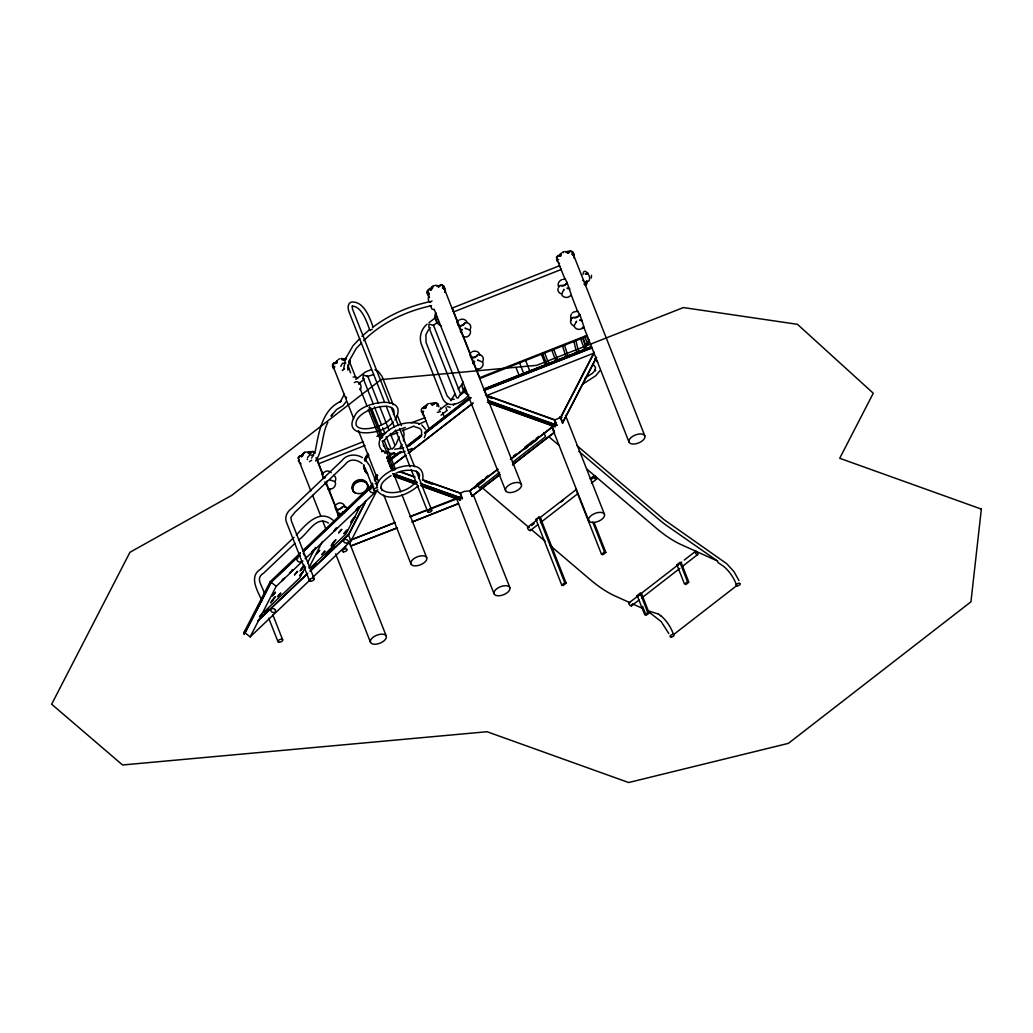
<?xml version="1.0" encoding="UTF-8"?>
<svg xmlns="http://www.w3.org/2000/svg" width="1033" height="1033" viewBox="0 0 1033 1033"><rect width="100%" height="100%" fill="white"/><g stroke="black" fill="none" stroke-linecap="round" stroke-linejoin="round"><path stroke-width="1.5" d="M588.358 343.795L587.519 343.705L588.306 342.711M309.719 453.629L311.54 451.55M344.26 360.233L346.068 358.154M438.844 286.903L440.652 284.824M568.137 253.188L569.945 251.122M658.163 613.989L646.968 610.387M445.494 290.325L444.629 292.378M475.658 369.336L478.034 369.995M340.735 366.302L342.543 363.216L345.81 363.099M369.685 409.236L369.607 407.028M322.231 474.547L323.613 478.563M344.325 512.394L342.853 512.471A3.977 0.671 -51.8 0 0 338.876 517.004L335.015 507.151L335.221 504.608M457.219 322.722L463.004 336.267A11.156 7.683 32.9 0 1 463.468 336.952L466.968 336.926A5.643 4.868 -21.6 0 0 470.17 330.25L465.031 328.094L465.663 328.662M469.808 354.668L475.58 368.213A11.156 7.683 32.9 0 1 476.045 368.884L479.557 368.858A5.643 4.868 -21.6 0 0 482.747 362.183L477.608 360.026L478.24 360.594M484.167 389.609L591.535 347.308L590.876 346.881L484.361 388.847L486.349 395.691L593.962 353.079M383.863 441.091L384.147 440.394L382.184 441.001L393.986 470.235M298.731 461.196C297.775 458.807 299.144 463.184 298.821 460.576A8.987 6.702 -70.3 0 1 299.002 459.892M343.576 369.504L345.487 358.942M347.772 370.137L349.593 360.052M399.125 436.778L396.039 444.448M403.451 440.949L404.071 433.718L403.244 430.232M427.946 293.85L428.256 295.206L428.772 294.147L427.946 293.85A8.987 6.702 -70.3 0 1 428.114 293.165M557.239 260.135L557.549 261.491M292.791 569.687L289.847 573.367L290.505 571.869M359.019 506.725L356.062 510.392L357.483 507.926M457.115 321.586L457.18 322.528M572.773 255.074L573.87 254.247L572.618 251.807L574.103 255.112L573.121 254.028A8.987 6.715 27.2 0 0 572.527 253.64M660.552 615.836L658.176 613.589M572.682 254.777L573.87 254.234L573.121 254.028M395.484 469.473L384.211 440.497M393.534 414.478C398.751 399.151 361.318 407.815 356.475 420.973C351.633 434.17 383.023 428.721 390.526 418.442M376.787 486.879C378.155 469.085 426.823 453.19 422.717 479.777L460.305 493.167L462.397 498.487L421.438 484.115M418.701 478.344C423.504 469.098 405.375 468.311 396.013 473.179M342.259 370.485L344.518 368.639M315.439 450.233C318.797 432.491 322.231 409.662 340.709 401.411L339.444 402.005L340.903 400.92L340.438 401.514L344.273 394.309M591.328 278.058L591.509 275.32M484.49 390.939L484.851 388.808L484.477 389.803M347.979 509.114A5.643 4.868 -21.6 0 0 345.061 506.635C341.587 505.357 338.901 512.613 335.622 508.752M459.956 319.675L461.157 319.313A5.643 4.868 -21.6 0 1 466.903 321.947C467.717 323.045 463.907 322.128 463.972 324.465M482.45 361.718L482.85 361.098A5.643 4.868 -21.6 0 0 480.061 354.81L478.008 354.642L476.549 356.398M565.283 279.117L567.13 282.848L565.929 284.449L562.21 285.844L559.976 285.612L558.595 287.135M579.707 314.781L578.519 316.382L574.787 317.79L572.553 317.544L571.172 319.068A5.643 4.868 -21.6 0 0 573.418 325.576L574.232 326.299A5.643 4.868 -21.6 0 0 581.127 328.998L583.697 326.622A11.156 7.696 -76 0 1 583.58 325.808L580.301 315.853L577.589 310.959A7.76 2.298 15.4 0 0 577.473 311.191L573.354 312.147A5.643 4.868 -21.6 0 0 572.23 313.064M302.062 456.186L301.223 456.78L302.772 453.694M425.376 406.227L424.963 407.312L426.203 405.078M559.46 255.926L561.19 253.266M380.686 438.379C377.407 443.209 379.408 450.285 385.089 452.183M424.318 437.682L425.725 434.015M327.861 422.329C321.508 434.583 323.471 449.42 315.659 460.989M332.458 364.752L332.82 363.861M297.93 458.148L298.292 457.257M427.042 291.422L427.404 290.531M421.348 409.533L421.709 408.642M556.335 257.708L556.697 256.817M302.837 454.326L303.25 453.384L302.772 454.158M599.928 370.666L595.731 375.754L582.664 384.199M334.434 367.516L333.323 367.877L333.362 367.18L334.188 367.477L333.672 368.536L332.432 365.785L333.285 367.864L334.511 367.8M337.262 361.55A8.987 6.715 27.2 0 0 336.99 362.015L333.478 363.203M302.462 455.398L301.481 455.966L302.036 456.638M427.83 291.086L427.972 290.789A11.234 8.393 27.2 0 1 428.308 290.208M431.846 288.22A8.987 6.715 27.2 0 0 431.574 288.685L428.062 289.873M422.768 412.838L422.187 412.645M426.138 406.331A8.987 6.715 27.2 0 0 425.88 406.782L422.368 407.97M557.265 257.075L557.123 257.372A1.653 1.227 27.2 0 0 557.239 258.689M560.867 254.97L559.899 255.525L560.454 256.21M301.52 455.94L302.488 456.315M559.925 255.513L560.906 255.887M393.534 469.925L390.719 468.53M307.589 457.477L309.965 454.778L313.67 455.579M336.99 362.015L335.66 363.164M311.617 458.045L315.233 450.995M431.574 288.685L430.335 290.066L431.897 286.98M425.88 406.782L424.55 407.932M270.246 581.618L270.904 582.276L244.188 634.094L243.969 632.506L270.246 581.618L300.422 552.913M244.085 634.017L270.801 582.199L298.757 555.78M297.866 556.955L271.163 582.341L245.105 632.906L250.154 636.883L310.391 579.616M250.154 636.883L276.211 586.318L302.85 560.984M305.497 566.82L299.79 577.912L259.425 616.301M307.64 562.662L315.504 547.425M308.854 567.879L322.425 541.55M360.207 506.325L345.926 534.048L309.758 568.434M370.046 487.731L372.396 483.263M374.437 479.402L376.748 474.806M370.873 486.827L372.409 483.509M374.54 479.712L376.838 474.909M371.131 486.401L372.603 483.547M374.811 479.26L376.283 476.407M374.785 480.991L377.729 475.296M375.896 479.519L377.355 476.665M310.107 571.094L348.405 534.681L365.785 500.966M365.282 502.529L348.676 534.745L310.262 571.094M312.702 577.408L350.923 541.06L376.98 490.494L305.174 558.788M585.311 283.894L586.718 281.144M585.065 347.824L589.146 339.896M596.648 357.418L562.507 423.001L560.415 417.681L594.207 352.098M562.882 422.936L560.79 417.616L593.82 353.518M562.507 423.001L596.312 357.431M559.15 286.064L558.776 286.515M571.74 317.996L571.352 318.448M578.867 451.344L659.441 519.909A64.175 27.671 52.2 0 0 667.279 525.978L717.535 561.022L718.025 562.559L723.823 566.497A19.898 8.587 52.2 0 1 735.496 582.56L736.71 585.646L673.529 634.624L672.315 631.537A19.898 8.587 52.2 0 0 660.642 615.474M346.21 401.501L342.995 405.724L336.59 409.546L331.051 416.144L332.303 414.285M284.682 577.809L281.996 580.804A3.977 0.671 -51.8 0 1 282.293 579.913M345.642 358.541L352.989 345.758L359.768 338.617M349.438 360.465L356.256 348.431L361.55 342.866M454.804 394.154L450.866 400.662M429.883 302.437L432.026 300.926M577.692 311.656L571.12 294.689A11.156 7.696 -76 0 1 570.991 293.876L567.13 282.848M394.968 420.005C410.798 393.638 361.899 400.933 355.107 415.253C339.702 440.432 385.464 434.751 393.108 421.838M324.904 481.843L327.978 488.028A11.156 7.683 32.9 0 1 328.481 488.764L331.98 488.738A5.643 4.868 -21.6 0 0 335.183 482.062L335.273 480.978A5.643 4.868 -21.6 0 0 333.711 475.257M469.873 329.772L470.273 329.165A5.643 4.868 -21.6 0 0 467.471 322.877M428.463 329.798L425.893 334.718L426.048 342.375L447.134 395.91L450.556 399.564L454.288 399.255M400.029 447.509L402.057 444.435M303.831 566.51L300.177 570.991A3.977 0.671 -51.8 0 1 301.649 568.24A3.977 0.671 -51.8 0 1 304.399 565.18M305.923 557.123L305.342 557.949M459.956 395.394L464.643 388.95M428.308 297.078L428.54 301.119M309.487 461.635L311.708 460.163M429.973 403.322L433.292 404.097L432.22 405.556M337.313 360.31L335.583 362.97M343.731 360.259L345.112 358.645M309.19 453.642L310.571 452.041M438.315 286.929L439.696 285.315M283.287 578.958L282.952 579.603L283.533 578.661M314.148 550.111L311.914 552.371L313.335 549.905M567.608 253.214L568.989 251.6M279.478 574.077L280.472 572.463A3.977 0.671 -51.8 0 0 278.897 573.844M322.193 474.354L322.645 472.675M571.391 314.187A5.643 4.868 -21.6 0 0 570.952 317.996L571.378 319.481A5.643 4.868 -21.6 0 0 570.862 320.734M380.893 438.031C389.364 426.461 405.582 419.953 419.592 423.724M384.315 440.536L386.82 437.243L394.916 431.303M458.136 389.312L462.19 384.005M343.008 512.536L342.62 511.839L343.214 512.42M453.41 405.233L454.597 403.864M335.802 528.47C330.121 535.765 339.263 526.714 336.164 528.095M460.602 331.399L461.971 329.295L461.932 330.121M325.615 483.212L326.983 481.107L326.932 481.946M473.179 363.332L474.547 361.227L474.509 362.054M338.191 515.144L339.56 513.052L339.521 513.879M361.95 336.319L369.362 329.837M363.668 340.632C381.926 322.49 406.473 311.036 431.497 305.703M360.026 389.712C363.319 386.523 358.49 379.137 354.319 382.623M435.926 312.844C432.982 316.808 436.714 324.814 441.427 325.924M463.133 381.926C460.201 385.903 463.933 393.896 468.646 395.006M591.431 347.669L590.489 347.191L592.271 348.547M291.655 570.448L292.584 569.635M357.87 507.474L358.8 506.661M427.081 324.155C421.387 328.778 418.804 337.029 421.27 344.002L442.524 397.989C447.379 410.359 463.288 402.586 468.672 394.851M418.262 485.704C408.448 494.704 388.524 503.019 377.807 491.424M294.005 537.328L260.239 569.441C248.282 576.969 258.237 591.754 261.917 600.87M296.329 535.12C304.761 525.603 319.107 508.236 332.923 520.115M295.038 543.293L263.622 573.16C255.074 578.39 261.749 584.355 264.603 593.923M298.537 539.962C308.221 533.699 315.84 515.105 328.417 523.047M302.746 550.705L372.384 484.49M303.302 551.286L372.965 485.045M303.663 551.441L370.989 487.421M244.175 632.183L246.5 629.975M265.068 612.311L268.554 609.005M311.501 568.163L316.15 563.747M325.434 554.915L334.718 546.083M257.876 620.768L307.782 573.302M259.18 619.658L306.775 574.4M571.197 295.257L568.537 297.065A5.643 4.868 -21.6 0 1 561.642 294.366L563.928 289.279L563.889 290.105M582.986 328.533L583.981 327.603M358.838 384.211L359.536 382.843M437.127 318.345L436.933 320.153M434.958 402.935L432.233 404.432A8.987 6.702 -70.3 0 0 431.2 404.174M464.334 387.44L464.153 389.234M434.002 403.425L433.292 404.097M438.767 406.163L437.63 403.619L438.651 406.731M422.613 486.569L460.356 500.114L459.556 497.222M457.154 321.418L457.309 321.289A7.76 2.311 -58.5 0 1 457.503 321.418L458.82 320.23M465.767 390.745L459.285 395.807L458.11 398.067L456.651 397.795L428.889 327.319L428.966 324.078L433.589 325.472L460.757 394.451M351.168 522.543L355.442 516.384A3.977 0.671 -51.8 0 0 352.576 519.328A3.977 0.671 -51.8 0 0 350.794 522.466L351.155 522.556M431.329 287.91L433.201 286.206M322.257 473.14L322.309 473.101A7.76 2.311 -58.5 0 1 322.503 473.23L326.17 471.125A5.643 4.868 -21.6 0 1 331.219 472.688M471.397 352.163L470.08 353.351A7.76 2.311 -58.5 0 0 469.886 353.221L469.757 354.474M441.014 415.176L447.005 410.488M355.83 379.382L365.333 372.035L371.531 369.478M429.069 322.606L436.572 316.795M358.735 383.501L363.539 379.782M438.379 321.754L433.214 325.447M438.999 410.385L447.341 403.903M384.922 453.41L387.323 451.55M386.691 458.407L394.18 452.596M388.77 460.059L397.615 453.203M406.46 446.346L421.619 434.596M425.402 431.652L469.628 397.369M388.744 460.072L387.698 461.389L400.378 451.563M406.718 446.643L421.916 434.854M424.46 432.892L470.092 397.511M401.036 451.795L387.698 461.389M408.642 445.894L421.322 436.068M425.118 433.124L470.751 397.744M405.917 455.243L390.461 466.942L388.369 461.622L401.282 451.886M408.887 445.985L421.567 436.158M425.376 433.214L470.996 397.834M390.461 466.942L405.672 455.153M408.203 453.19L472.856 403.064M408.448 453.28L473.101 403.154M422.355 479.88L460.305 493.167M476.768 484.464L483.082 479.57M485.613 477.608L488.144 475.645M513.414 456.057L515.932 454.094M524.738 447.276L533.648 440.368M536.153 438.431L538.735 436.417M500.037 474.625L471.9 496.163L469.795 490.843L497.686 469.214M510.367 459.388L552.19 426.965L554.54 432.375L512.704 464.798M469.795 490.843L497.932 469.305M510.612 459.478L552.435 427.055L554.011 431.045M474.521 488.222L484.658 480.358M525.216 448.903L527.76 446.94M530.291 444.978L536.631 440.058M554.14 423.892L554.902 426.771L488.622 402.999M499.675 472.262L479.299 488.067L477.62 483.806M512.407 462.397L545.514 436.727L543.836 432.478M471.9 496.163L499.778 474.534M512.458 464.708L554.282 432.285M535.907 519.418L538.929 517.081L540.259 517.559L566.136 583.232L563.101 585.582L561.771 585.104L535.907 519.418L537.237 519.896M527.773 527.127L536.682 520.219M539.226 518.243L576.156 489.616M590.153 478.757L593.975 475.787M560.661 502.27L563.501 500.075M531.621 525.616L534.177 523.641M591.47 479.222L594.014 477.246M530.265 530.549L537.896 524.622M540.44 522.659L577.37 494.032M591.38 483.173L596.467 479.222A2.118 0.917 52.2 0 0 595.692 476.639L594.918 475.981A2.118 0.917 52.2 0 0 593.962 477.181A2.118 0.917 52.2 0 0 596.39 479.247M561.771 585.104L564.806 582.754L566.136 583.232M601.503 554.308L604.525 551.958L605.855 552.435L602.833 554.786L601.503 554.308L575.626 488.622M640.215 593.226L647.82 612.53L644.799 614.88L637.18 595.576L640.215 593.226L641.545 593.704L649.15 613.008L646.116 615.358L642.616 606.448M679.934 562.43L687.539 581.734L684.517 584.084L676.912 564.767L679.934 562.43L681.264 562.908L688.869 582.212L685.847 584.562M638.42 595.602L629.51 602.51L615.306 596.106A84.112 36.271 52.2 0 1 590.114 579.526L549.995 545.385M640.964 593.626L681.715 562.042M684.259 560.067L695.713 551.183M639.517 595.266L641.545 593.704M631.421 605.932L639.065 600.005M641.609 598.03L679.804 568.421M682.348 566.446L697.637 554.592A2.118 0.917 52.2 0 0 696.474 551.648A2.118 0.917 52.2 0 0 695.054 552.41A2.118 0.917 52.2 0 0 697.637 554.592M443.48 288.788L444.577 287.949L443.325 285.521L444.81 288.827L443.828 287.742L444.539 288.155L443.389 288.491M372.487 327.538C389.428 314.626 409.61 305.871 430.451 301.584M432.543 287.2L431.962 287.613L433.628 286.193M348.728 361.963L349.942 361.395L349.58 360.349L349.955 361.485L348.934 361.653L350.226 362.157L348.676 361.511M391.081 475.645C364.107 492.25 398.092 499.52 413.704 484.283M464.566 323.252C463.856 325.589 460.098 327.061 458.032 324.995M566.523 283.236L564.289 285.702L560.971 285.418M477.143 355.184L474.909 357.65L470.622 356.927M579.1 315.168L576.866 317.635L573.56 317.363M576.466 322.038L576.517 321.211L574.128 325.757M342.155 507.009L341.484 508.339M437.346 412.399L440.445 411.625M381.539 451.705L383.695 450.853M485.471 394.929L554.915 419.85L560.415 417.681M487.989 400.727L556.697 425.376L554.915 419.85M585.065 378.078L592.593 373.197L595.24 370.111L595.447 367.27L592.555 363.681M368.084 376.257L373.507 374.617M393.754 469.602L395.51 469.137M353.131 377.122L355.481 376.774L357.599 378.388M460.266 493.219L464.321 491.385L470.583 490.804M561.913 279.659L560.777 280.214A5.643 4.868 -21.6 0 0 558.375 286.064L558.801 286.864M432.982 286.076L434.273 285.482M562.275 252.362L563.566 251.768M338.398 359.407L339.689 358.813M427.288 404.174L428.579 403.58M371.299 409.133L371.415 408.384L370.163 408.435M394.813 431.342L405.31 427.468M407.945 450.272L412.18 448.387M430.464 327.887L429.702 328.068M559.537 256.119L560.467 255.745M460.408 328.804L452.234 308.041L559.589 265.713L561.1 269.536L453.732 311.863L453.384 310.985M345.112 359.2L343.343 359.652A8.987 6.702 -70.3 0 0 342.84 359.497M463.946 324.401L460.253 325.86L459.014 325.434M476.536 356.346L472.83 357.805L471.603 357.379M479.983 378.491L587.351 336.164L587.028 335.351L479.661 377.678L479.983 378.491L474.095 363.526M310.662 452.79L308.802 453.048A8.987 6.702 -70.3 0 0 307.782 452.79M434.002 403.98L432.233 404.432M484.09 389.092L591.238 346.894L592.064 347.94L484.257 390.358M591.38 347.011L484.115 389.506M591.857 347.759L484.232 390.151L484.193 388.95M317.699 461.015L317.247 459.853L363.461 441.633M376.89 436.339L385.838 432.814M411.186 422.82L424.731 417.849M318.745 463.675L364.972 445.455M390.319 435.461L397.782 432.517M402.25 430.761L414.181 426.048M418.649 424.292L425.983 421.025M341.536 508.159L337.843 509.618L336.603 509.192M350.226 540.13L395.11 522.44M410.075 516.552L426.539 510.07M429.521 508.895L456.457 498.28M350.342 540.298L395.187 522.633M410.14 516.745L456.547 499.042L456.199 498.487M397.201 527.773L350.82 546.044L397.292 527.953M412.167 521.872L458.549 503.6L412.232 522.065M370.318 409.533L381.616 438.224M472.533 351.607L473.734 351.246A5.643 4.868 -21.6 0 1 479.48 353.88L479.725 354.758M400.171 448.787L403.683 447.741M400.649 452.648L405.065 451.344M324.026 477.259L325.279 477.737L323.045 476.807M378.478 403.425L367.851 376.438L367.012 376.322M386.2 436.765L390.926 448.761L392.372 449.032L394.8 446.166M559.486 417.19L561.487 416.854M559.563 417.461L561.629 417.112M560.79 417.616L561.784 417.448M567.582 288.646L566.988 288.078L569.428 288.672M580.172 320.579L579.565 320.01L582.005 320.604M330.637 480.474L330.043 479.906L334.886 481.598M394.722 449.226L399.1 448.593M434.299 309.706L431.962 309.074L430.283 305.548M436.107 285.637L436.572 285.754M429.005 289.434L430.529 289.253M334.421 362.777L335.945 362.583M423.298 407.544L425.816 407.454M303.792 452.983L304.503 452.919M563.114 279.297L564.883 279.259A7.76 2.298 15.4 0 1 564.948 279.026L560.777 268.709M564.948 279.026L565.141 279.026M432.298 404.871L434.08 404.174M347.475 367.89L349.064 368.665M298.692 461.247L299.144 461.919M330.457 489.874L328.843 490.081L328.016 489.1M394.929 453.487L389.415 453.28M364.249 379.059L363.151 378.285L363.229 375.044L367.851 376.438M564.961 251.51L569.157 252.594L567.22 252.62A8.987 6.702 -70.3 0 0 566.187 252.362M435.668 285.224L439.864 286.296L437.927 286.322A8.987 6.702 -70.3 0 0 437.424 286.167M342.491 358.658L341.084 358.554L345.19 359.394M306.556 451.938L310.584 452.596M450.22 407.493L447.276 406.447M344.79 506.338L345.358 507.28A5.643 4.868 -21.6 0 1 346.597 507.849M561.552 293.811L560.842 293.643A5.643 4.868 -21.6 0 1 558.078 288.388M414.866 426.874C420.405 428.463 421.955 428.708 421.632 433.486M570.9 250.98L571.817 251.226M441.608 284.695L442.537 284.927M435.926 402.805L436.817 403.038M431.613 289.602L430.632 289.227L431.161 289.911M337.029 362.932L336.048 362.557L336.577 363.242M567.065 251.858L568.227 252.31L567.22 252.62M437.772 285.573L438.935 286.025L437.927 286.322M343.188 358.903L344.299 359.29L343.343 359.652M432.078 403.671L433.189 404.058M308.66 452.286L309.81 452.751L308.802 453.048M466.335 322.477L466.916 322.541M478.912 354.409L479.506 354.487M343.924 506.222L344.506 506.299M487.408 395.949L554.605 420.057L556.697 425.376M487.55 396.866L492.082 398.48M487.576 400.262L557.019 425.17M487.395 402.237L555.186 426.552M676.912 564.767L678.242 565.245M391.003 468.311L394.025 469.382M400.042 471.552L415.111 476.949M399.758 471.771L413.316 476.639M424.563 481.52L432.091 484.219M393.108 473.631L417.203 482.282M420.224 483.354L462.397 498.487M392.824 473.85L416.919 482.501M393.405 475.774L416.092 483.909M420.625 485.536L460.602 499.882M393.922 476.29L415.059 483.87M637.18 595.576L638.51 596.054M382.701 437.036L381.074 438.199M374.94 369.737L378.013 371.157L381.978 376.244L393.199 404.742M424.098 415.77L422.445 414.375M717.535 561.022L681.522 544.778A84.112 36.271 52.2 0 1 656.329 528.199L586.77 469.008M632.416 603.827L642.603 608.411M362.467 457.632C355.933 453.539 346.52 454.197 341.781 460.757L291.706 508.365C287.264 511.49 284.204 517.146 286.58 522.491L309.448 580.585M421.774 424.976L425.519 429.276M647.639 611.045L661.159 621.569L668.842 633.552M582.896 280.369L583.697 280.937M362.144 463.636C356.592 459.039 349.412 458.432 345.138 464.514L295.102 512.097L290.867 517.339L291.358 520.877L314.148 578.738M428.656 296.923L429.392 297.478M271.163 582.341L276.211 586.318M576.879 445.559L663.987 519.586L726.703 563.695L733.921 571.559L738.957 580.546M549.027 436.894L558.763 445.171M481.598 487.189L529.077 527.592M531.569 529.709L545.088 541.202M446.798 410.166L445.959 407.48M552.332 427.003L551.028 425.105M365.462 459.827L369.607 465.612L377.445 485.51M346.584 397.873L346.055 397.008M440.368 407.867L440.949 408.681M594.75 358.516L597.707 362.17M421.671 411.715L422.148 412.58L421.322 410.553L421.593 411.87M425.764 408.409L424.408 407.596M579.81 314.923L579.513 314.174M591.057 346.843L591.677 347.695M590.669 346.998L591.186 347.708M384.56 446.837L383.308 444.797L383.54 445.727M369.22 407.338L369.956 408.616M540.775 518.85L540.427 517.959M452.234 308.041L453.151 310.365M454.055 312.676L453.629 311.579M317.247 459.853L323.084 474.702M319.068 464.488L318.629 463.391M644.824 435.887A8.484 4.3 -21.5 0 0 631.602 437.088A8.484 4.3 -21.5 0 0 634.339 444.009A8.484 4.3 -21.5 0 0 644.824 435.887L573.354 254.48A8.484 4.3 -21.5 0 0 572.682 253.55M566.936 282.241L567.233 282.99M569.364 288.414L569.738 289.343M581.953 320.346L582.315 321.276M557.562 260.69L559.925 266.695M583.529 326.467L629.02 442.111M586.615 335.635L588.926 341.497M584.626 336.371L587.519 343.705M544.494 352.653L549.117 364.391M542.506 353.402L547.128 365.14M541.266 353.88L545.992 365.876M565.477 415.343L604.46 514.292A8.484 4.3 -21.5 0 1 593.975 522.427A8.484 4.3 -21.5 0 1 591.25 515.506A8.484 4.3 -21.5 0 1 604.46 514.292M554.979 422.471L556.025 425.131M594.065 522.491L605.855 552.435M592.774 522.104L604.525 551.958M525.474 360.104L530.2 372.087M551.454 426.061L588.668 520.516M519.302 362.196L523.447 372.706M516.151 367.916L519.018 375.16M538.929 517.081L564.806 582.754M460.938 330.147L473.837 362.867M444.074 288.091L457.064 321.069M462.965 336.048L470.041 354.035M475.955 369.026L521.407 484.412A8.484 4.3 -21.5 0 1 510.922 492.547A8.484 4.3 -21.5 0 1 508.197 485.613A8.484 4.3 -21.5 0 1 521.407 484.412M460.46 331.167L460.834 332.097M473.049 363.099L473.411 364.029M428.269 294.315L429.457 297.31M434.183 309.306L505.602 490.636M442.55 412.619L443.867 415.963M473.256 494.678L509.876 587.635A8.484 4.3 -21.5 0 1 499.391 595.757A8.484 4.3 -21.5 0 1 496.666 588.836A8.484 4.3 -21.5 0 1 509.876 587.635M470.054 490.92L472.146 496.253M460.021 493.387L462.113 498.707M459.311 497.454L460.356 500.114M458.884 496.976L459.93 499.636M429.289 429.405L422.613 412.438A8.484 4.3 -21.5 0 0 423.298 413.368M456.276 497.893L494.084 593.846M372.965 326.673C369.633 317.299 363.836 300.99 351.31 302.023C347.191 303.457 347.734 308.932 349.141 312.173L384.405 401.695M369.607 329.721C366.87 321.741 361.395 305.794 351.969 306.194C353.673 305.445 351.104 307.421 353.144 310.726L389.544 403.167M397.331 415.24L401.463 425.738M391.313 407.635L398.364 425.531M399.539 428.514L414.582 466.722M416.299 471.074L431.742 510.263M386.174 406.176L394.399 427.068M395.574 430.051L410.062 466.826M411.211 469.731L427.791 511.826M379.666 406.434L389.118 430.425M390.293 433.421L395.019 445.417M363.151 378.285L373.197 403.774M374.385 406.782L381.474 424.77M382.649 427.765L385.012 433.77M371.699 408.758L382.417 435.9M349.399 361.395L355.894 377.884M360.026 388.369L367.115 406.356M368.29 409.352L380.092 439.322M387.181 457.309L388.356 460.305M390.719 466.296L392.488 470.79M393.676 473.785L400.752 491.773M401.94 494.768L426.732 557.717A8.484 4.3 -21.5 0 1 416.247 565.839A8.484 4.3 -21.5 0 1 413.523 558.918A8.484 4.3 -21.5 0 1 426.732 557.717M388.615 461.712L390.706 467.032M347.656 364.959L350.574 372.848M353.673 418.572L333.607 367.619A8.484 4.3 -21.5 0 0 334.279 368.549M358.399 430.554L378.465 481.507M380.828 487.511L382.003 490.507M383.785 495.001L410.94 563.941M365.011 467.691L373.881 490.197M348.405 534.681L350.923 541.06M317.841 461.377L318.164 462.177M326.518 483.418L338.527 513.892M349.374 542.209L350.949 546.212M316.008 457.671L322.503 474.173M327.81 487.666L334.318 504.156M349.244 542.041L386.277 636.096A8.484 4.3 -21.5 0 1 375.805 644.218A8.484 4.3 -21.5 0 1 373.068 637.296A8.484 4.3 -21.5 0 1 386.277 636.096M325.472 482.979L325.834 483.909M338.049 514.925L338.424 515.841M310.843 490.882L299.028 460.899A8.484 4.3 -21.5 0 1 298.886 459.762M312.612 495.388L320.876 516.371M322.645 520.877L326.196 529.864M335.648 553.856L370.485 642.319M272.854 614.893L282.668 639.801M268.748 618.212L277.98 641.648M424.628 417.603L425.054 418.688M582.405 337.623L585.827 346.662M580.456 338.462L584.446 349.038M553.649 349.077L558.194 361.085M551.687 349.877L555.651 360.375M583.154 337.726L586.111 346.843M564.509 345.203L568.421 357.263M562.494 345.9L565.916 356.45M344.725 506.57L344.493 505.692A5.643 4.868 -21.6 0 0 338.747 503.058L335.092 505.163A7.76 2.311 -58.5 0 0 334.899 505.034M575.807 340.335L578.48 351.233M573.819 341.084L576.853 353.531M307.266 458.846L307.447 459.595M484.58 388.795L484.684 389.648M300.332 555.857A2.518 1.885 27.3 0 1 300.241 553.042M303.134 553.236A2.518 1.885 27.3 0 1 304.038 554.114M304.283 554.644A2.518 1.885 27.3 0 1 304.322 555.664M301.391 561.358A2.518 1.885 27.3 0 1 297.633 561.1A2.518 1.885 27.3 0 1 298.021 558.065M374.45 491.166A2.518 1.885 27.3 0 1 372.797 492.831L370.447 491.953A2.518 1.885 27.3 0 1 371.299 488.777M377.807 489.836A2.518 1.278 -21.5 0 1 374.566 490.714A2.518 1.278 -21.5 0 1 374.359 488.958A2.518 1.278 -21.5 0 1 377.549 487.783M373.675 487.098A2.518 1.885 27.3 0 1 372.409 484.671M375.25 483.715A2.518 1.885 27.3 0 1 375.844 483.999M345.564 546.457A2.518 1.885 27.3 0 1 345.629 547.49M276.999 576.22A3.977 0.671 -51.8 0 1 277.593 575.407M334.782 366.573A1.653 1.227 27.2 0 1 333.982 366.302M333.181 365.398A1.653 1.227 27.2 0 1 333.117 364.726M333.879 368.071A8.987 6.715 27.2 0 1 334.15 367.606M333.388 364.12A11.234 8.393 27.2 0 1 334.111 362.996M336.874 360.943A11.234 8.393 27.2 0 1 337.571 360.672M430.864 289.305A8.484 4.3 -21.5 0 1 432.607 288.155M443.389 287.174A8.484 4.3 -21.5 0 1 444.216 289.24M334.808 363.874A8.484 4.3 -21.5 0 1 336.19 362.596M342.026 359.846A8.484 4.3 -21.5 0 1 345.978 359.484M370.253 330.586A2.118 1.072 -21.5 0 1 372.293 329.243M386.781 456.948A2.518 1.085 52.2 0 1 386.884 458.2M530.342 529.309A2.118 0.917 52.2 0 1 529.567 530.497A2.118 0.917 52.2 0 1 527.592 528.07A2.118 0.917 52.2 0 1 528.715 527.321M631.512 604.692A2.118 0.917 52.2 0 1 630.737 605.867A2.118 0.917 52.2 0 1 628.748 603.453A2.118 0.917 52.2 0 1 629.872 602.691M585.995 282.435A2.518 1.885 27.3 0 1 584.988 283.507M585.001 285.121A3.99 1.717 84.8 0 0 586.292 284.785L586.602 284.178A3.99 1.717 84.8 0 0 586.938 281.389M587.26 281.389A5.307 2.931 69.2 0 0 589.546 276.947L587.958 273.216L585.427 271.317A5.307 2.931 69.2 0 0 583.438 272.376M583.025 274.481A5.307 2.931 69.2 0 1 583.129 273.332M586.357 281.325A3.047 2.273 27.3 0 1 583.89 284.036M586.473 281.66A2.453 1.356 69.2 0 1 586.654 281.493M426.81 405.491A8.987 6.715 27.2 0 1 427.223 405.13M423.659 411.354A1.653 1.227 27.2 0 1 422.859 411.069M422.6 408.306A11.234 8.393 27.2 0 1 422.988 407.777M423.44 407.273A11.234 8.393 27.2 0 1 423.943 406.808M424.511 406.395A11.234 8.393 27.2 0 1 425.105 406.034M436.417 403.554A1.653 1.227 -70.3 0 1 437.23 404.6M437.153 405.427A1.653 1.227 -70.3 0 1 436.765 406.176M431.394 403.49A11.234 8.38 -70.3 0 1 436.107 403.425M302.721 454.946A8.987 6.715 27.2 0 1 303.031 454.507M299.105 459.427A1.653 1.227 27.2 0 1 298.705 457.813L298.847 457.503A11.234 8.393 27.2 0 1 300.022 455.889M301.739 455.088A8.987 6.702 -70.3 0 1 302.217 454.636M301.094 463.856A1.653 1.227 -70.3 0 1 300.383 463.184M308.66 451.899A11.234 8.38 -70.3 0 1 312.056 451.847M313.541 452.531A1.653 1.227 -70.3 0 1 313.709 452.841M365.643 471.913A17.238 14.875 -21.6 0 1 363.874 465.702M364.752 460.434A17.238 14.875 -21.6 0 1 368.549 454.468M393.521 452.635A17.238 14.875 -21.6 0 1 395.277 454.597M367.787 474.147A17.238 14.875 -21.6 0 1 363.551 464.889M364.429 459.62A17.238 14.875 -21.6 0 1 368.226 453.655M387.272 448.503A17.238 14.875 -21.6 0 1 389.867 449.523M394.128 452.764A17.238 14.875 -21.6 0 1 395.665 454.882M355.029 493.154A7.954 6.869 -21.6 0 1 357.663 481.042A7.954 6.869 -21.6 0 1 367.851 488.093M365.953 472.714A17.238 14.875 -21.6 0 1 364.223 465.199M365.075 461.234A17.238 14.875 -21.6 0 1 368.858 455.282M393.844 453.448A17.238 14.875 -21.6 0 1 395.6 455.411M353.092 491.166A7.954 6.869 -21.6 0 1 358.98 481.533A7.954 6.869 -21.6 0 1 368.303 487.072M561.126 254.505A8.987 6.715 27.2 0 1 561.448 254.079M563.14 252.685A8.987 6.715 27.2 0 1 563.656 252.426M558.659 259.528A1.653 1.227 27.2 0 1 558.246 259.438M560.144 254.66A8.987 6.702 -70.3 0 1 560.622 254.195M557.588 256.494A11.234 8.393 27.2 0 1 558.427 255.448M559.499 254.583A11.234 8.393 27.2 0 1 560.106 254.208M559.512 263.428A1.653 1.227 -70.3 0 1 558.801 262.756M567.078 251.458A11.234 8.38 -70.3 0 1 571.094 251.613M571.701 251.871A1.653 1.227 -70.3 0 1 572.127 252.414M572.153 253.614A1.653 1.227 -70.3 0 1 571.753 254.363M573.87 256.817A1.653 1.227 27.2 0 1 573.806 257.785M429.366 293.243A1.653 1.227 27.2 0 1 428.566 292.972M428.217 292.713A1.653 1.227 27.2 0 1 427.765 292.068M427.675 291.719A1.653 1.227 27.2 0 1 427.83 291.099M428.695 289.666A11.234 8.393 27.2 0 1 429.147 289.163M429.651 288.711A11.234 8.393 27.2 0 1 430.206 288.297M442.653 285.818A1.653 1.227 -70.3 0 1 442.46 288.078M442.421 285.586A1.653 1.227 -70.3 0 0 442.124 285.457L441.801 285.328A11.234 8.38 -70.3 0 0 440.523 285.005M443.841 288.465A8.987 6.702 -70.3 0 1 444.345 288.62M423.814 408.706A8.484 4.3 -21.5 0 1 425.209 407.415M301.61 455.889A8.484 4.3 -21.5 0 1 303.353 454.74M309.513 452.777A8.484 4.3 -21.5 0 1 311.398 452.764M981.35 509.088L970.943 601.826L788.399 743.36L628.658 782.536L487.034 731.726L122.565 764.988L51.65 704.209L129.951 552.281L231.857 495.272L381.112 379.563L536.644 365.372L683.394 307.563L797.45 324.31L873.259 393.224L839.726 458.29L981.35 509.088M427.817 294.521L429.005 293.889L427.907 294.547M557.11 260.807L556.658 259.89L557.136 260.768M272.492 595.783L275.398 592.322L272.492 595.783M271.886 601.426L272.815 600.315L271.886 601.426M277.709 596.583L280.679 593.213L277.709 596.583M294.56 574.8L297.53 571.43L294.56 574.8M299.777 575.588L302.695 572.127L299.777 575.588M301.119 569.687L302.049 568.576L301.171 569.583M316.64 553.804L319.61 550.434L316.64 553.804M321.857 554.592L324.827 551.235L321.857 554.592M332.277 544.52L333.207 543.41L332.277 544.52M338.708 532.808L341.678 529.438L338.708 532.808M343.924 533.609L346.894 530.239L343.924 533.609M351.749 521.174L352.679 520.064L351.749 521.174M270.93 602.73L275.579 596.635A3.977 0.671 -51.8 0 0 272.712 599.579A3.977 0.671 -51.8 0 0 270.93 602.717M331.335 545.824L335.97 539.73A3.977 0.671 -51.8 0 0 333.104 542.674A3.977 0.671 -51.8 0 0 331.322 545.811M585.362 273.874L588.035 273.5L585.362 273.887M305.161 452.196L303.87 452.79L305.161 452.196M558.285 255.732L557.368 256.145L559.821 255.538L558.285 255.732M299.88 456.16L298.95 456.586L301.416 455.979L299.88 456.16M346.739 543.397L344.389 542.519A2.518 1.885 27.3 0 1 346.481 539.536L347.592 540.207A2.518 1.885 27.3 0 1 346.739 543.397M313.412 451.653L312.495 451.421L313.399 451.653M274.868 609.457L274.365 609.057A2.518 1.885 27.3 0 0 270.827 609.974A2.518 1.885 27.3 0 0 274.094 612.582A2.518 1.885 27.3 0 0 274.868 609.457M314.82 453.125L314.2 452.234L314.833 453.125M427.843 294.482L427.016 292.455L427.843 294.482M595.524 370.627L595.111 369.569L595.537 370.602M375.973 422.277L371.957 412.193L375.909 422.29M310.468 581.153A2.518 1.278 -21.5 0 0 314.187 579.074A2.518 1.278 -21.5 0 0 310.739 578.751A2.518 1.278 -21.5 0 0 310.468 581.153M279 642.216A2.518 1.278 -21.5 0 0 282.706 640.137A2.518 1.278 -21.5 0 0 279.272 639.814A2.518 1.278 -21.5 0 0 279 642.216M343.421 551.842A2.518 1.278 -21.5 0 0 347.14 549.763A2.518 1.278 -21.5 0 0 343.692 549.44A2.518 1.278 -21.5 0 0 343.421 551.842M428.643 512.303A2.118 1.072 -21.5 0 0 431.768 510.56A2.118 1.072 -21.5 0 0 428.876 510.289A2.118 1.072 -21.5 0 0 428.643 512.303M737.575 585.724A2.118 1.072 -21.5 0 0 740.196 583.697A2.118 1.072 -21.5 0 0 736.891 583.994A2.118 1.072 -21.5 0 0 737.575 585.724M671.373 637.051A2.118 1.072 -21.5 0 0 673.994 635.024A2.118 1.072 -21.5 0 0 670.688 635.321A2.118 1.072 -21.5 0 0 671.373 637.051M358.335 493.606A7.954 6.869 -21.6 0 0 367.27 483.702A7.954 6.869 -21.6 0 0 353.983 482.54A7.954 6.869 -21.6 0 0 358.335 493.606"/></g></svg>
